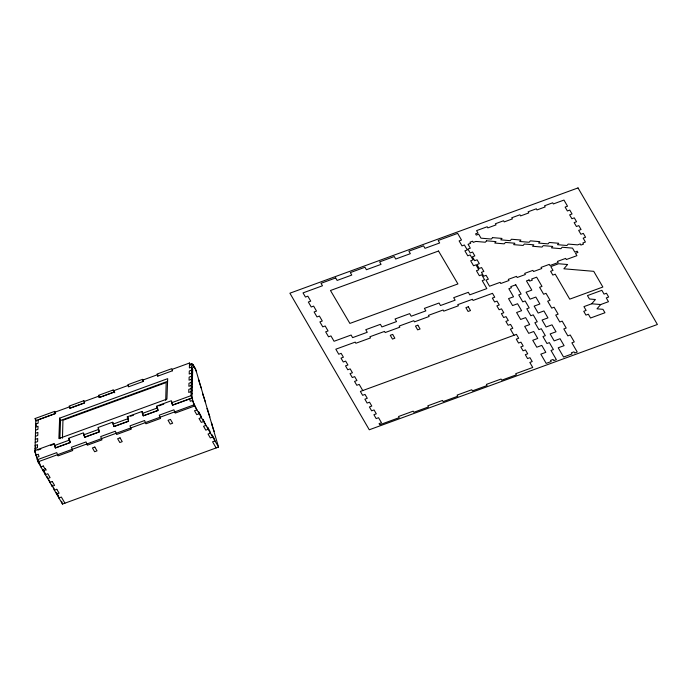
<?xml version="1.0" encoding="UTF-8"?>
<svg xmlns="http://www.w3.org/2000/svg" width="692" height="692" viewBox="0 0 692 692"><rect width="100%" height="100%" fill="white"/><g stroke="black" fill="none" stroke-linecap="round" stroke-linejoin="round"><path stroke-width="1.04" d="M35.794 420.71L34.989 451.158L35.603 452.698M69.088 438.693L69.961 442.543L55.317 447.888L54.443 444.048L50.551 445.475M62.47 438.174L62.946 420.269L166.184 382.546L165.717 400.452M98.376 427.993L99.259 431.834L84.614 437.188L83.732 433.348M128.288 418.833L127.674 417.293L128.548 421.134L113.903 426.48L113.03 422.639M128.522 385.306L113.869 390.651L113.825 392.252L99.181 397.606L99.224 396.006L84.58 401.36L84.536 402.96L69.892 408.315L69.935 406.706L55.282 412.06L55.248 413.66L38.198 419.888L38.112 423.193L35.707 424.066L36.321 425.606M157.88 408.894L157.845 410.425L143.192 415.78L142.318 411.939M143.547 381.18L142.491 379.363L127.838 384.717L128.478 386.845L143.123 381.491L143.166 379.951L157.811 374.597L157.767 376.145L172.412 370.791L172.455 369.243L189.504 363.015L190.421 365.324M157.845 410.425L156.963 406.585M189.504 363.015L189.374 367.919L191.779 367.037L192.696 369.355L191.935 397.969L172.49 405.071L171.607 401.23M191.935 397.969L191.018 395.66L191.866 363.681L189.461 364.563M59.642 418.141L58.881 438.572L166.928 399.094L167.689 378.654L59.642 418.141L60.559 420.451L59.875 438.737M591.721 303.779L595.405 299.506L589.437 298.996L587.456 295.588L601.858 290.32L604.064 294.117L606.469 293.235L608.666 297.032L606.27 297.906L608.476 301.703L600.691 304.549L591.721 303.779L583.927 306.625L586.133 310.423L583.737 311.296L585.942 315.094L588.338 314.211L590.544 318.009L604.955 312.741L602.966 309.333L596.997 308.822L600.691 304.549M54.573 411.411L55.204 413.539L35.759 420.649L35.128 418.513L54.573 411.411L55.654 413.271M113.159 390.003L98.515 395.357L99.146 397.485L113.791 392.13L113.159 390.003L114.777 392.788M35.629 427.137L38.025 426.255L37.948 429.317L35.543 430.199M60.559 420.451L167.594 381.335M35.465 433.261L37.87 432.388L37.783 435.45L35.387 436.332M35.301 439.394L37.705 438.512L37.627 441.582L35.223 442.456M45.421 474.634L44.997 473.207L45.361 474.651L47.817 473.752L50.075 477.636L47.618 478.535L40.845 466.884L37.991 461.849L34.6 450.691L54.045 443.589L55.369 448.027L70.013 442.672L68.698 438.235L83.343 432.881L84.666 437.318L99.311 431.964L97.987 427.535L112.632 422.181L113.955 426.618L128.6 421.264L127.276 416.826L141.929 411.481L142.587 412.614M37.913 450.094L40.828 449.022M130.598 416.221L133.53 415.148M158.918 405.875L163.796 404.085M54.4 445.579L69.044 440.224M83.697 434.879L98.342 429.524M112.986 424.17L127.631 418.816M142.275 413.47L156.928 408.116M171.573 402.761L191.018 395.66M35.923 455.128L38.319 454.255L39.011 456.556L36.607 457.429M191.961 396.931L192.653 399.241L191.987 398.099L172.542 405.209L171.218 400.772L156.574 406.126L157.897 410.555L143.244 415.909L141.929 411.481M39.764 463.977L37.299 459.739L56.744 452.629L58.041 455.898L72.686 450.544L71.388 447.274L86.033 441.928L87.33 445.198L101.984 439.844L100.686 436.574L115.33 431.22L116.628 434.49L131.272 429.135L129.975 425.865L144.619 420.52L145.917 423.789L160.561 418.435L159.264 415.165L173.917 409.811L175.214 413.081L194.66 405.979L192.679 400.4L190.274 401.282L189.591 398.981M37.991 461.849L193.994 404.837L218.534 447.049L62.47 504.079L54.391 490.178L53.812 488.033M43.311 465.993L40.845 466.884L40.274 464.739M43.163 470.75L42.74 469.332L43.103 470.768L45.56 469.868L43.25 466.01M49.236 480.283L49.876 482.419L52.332 481.52M49.876 482.419L52.134 486.303L54.59 485.403L52.272 481.537M54.391 490.178L56.848 489.287M58.266 495.818L58.898 497.946L61.363 497.046L64.927 503.188M513.974 335.291L510.411 329.15L512.807 328.276L510.549 324.392L508.153 325.275L505.895 321.391L508.3 320.508L506.042 316.625L503.638 317.507L501.38 313.623L503.785 312.749L501.527 308.866L499.122 309.739L496.865 305.855L499.269 304.982L497.012 301.098L494.616 301.98L492.358 298.096L494.754 297.214L492.496 293.33L473.051 300.44L472.394 299.299L457.741 304.653L458.407 305.795L443.762 311.14L443.096 310.007L428.452 315.362L429.109 316.495L414.465 321.849L413.807 320.707L399.163 326.062L399.82 327.204L385.176 332.549L384.51 331.416L369.865 336.77L370.531 337.904L355.878 343.258L355.221 342.116L335.828 349.2L338.751 354.226L341.147 353.344L343.405 357.228L341 358.11L343.258 361.985L345.663 361.112L347.92 364.995L345.516 365.869L347.773 369.753L350.178 368.879L352.427 372.763L350.031 373.637L352.289 377.521L354.685 376.638L356.942 380.522L354.546 381.404L356.804 385.28L359.2 384.406L362.764 390.539M191.866 363.681L194.167 367.642L193.526 365.506M196.251 371.241L194.244 366.734M199.054 380.635L198.396 379.501L201.225 387.909M203.387 395.175L202.73 394.033L205.559 402.441M207.721 409.716L207.064 408.574L209.892 416.982M212.055 424.257L211.397 423.115L214.226 431.523M194.019 403.843L196.917 409.854L194.513 410.737L196.77 414.62L199.175 413.738L198.535 411.61L200.792 415.494L201.433 417.622L199.028 418.504L201.285 422.38L203.682 421.506L203.05 419.378L205.939 425.39L203.543 426.263L205.801 430.147L208.197 429.274L207.565 427.137L209.823 431.021L210.454 433.149L208.05 434.031L210.307 437.915L212.712 437.033L212.072 434.905L214.33 438.789L214.97 440.916L212.565 441.799L216.129 447.932M127.276 416.826L127.942 417.968M35.128 418.513L36.529 420.926M45.326 468.536L46.226 470.093M34.6 450.691L36.356 455.5M56.787 489.305L59.105 493.162L56.64 494.062L56.277 492.626M37.351 459.713L39.781 463.899M56.519 492.687L57.869 495.022L56.459 492.713M47.679 478.509L49.936 482.393L49.296 480.265M54.443 490.161L51.762 484.858M192.61 372.417L191.693 370.108L189.297 370.981L189.21 374.043L191.615 373.17L192.532 375.479M192.445 378.541L191.528 376.232L189.132 377.114L189.054 380.176L191.45 379.303L192.367 381.612M192.29 384.674L191.373 382.365L188.968 383.238L188.89 386.309L191.286 385.427L192.203 387.736M192.125 390.807L191.208 388.497L188.804 389.371L188.726 392.433L191.13 391.56L192.047 393.869M113.869 390.651L114.483 392.191M35.75 447.067L35.145 445.527L37.541 444.645L37.463 447.707L35.058 448.589L35.673 450.129M218.534 447.049L195.62 369.104L192.809 364.277L193.449 366.405M191.987 398.099L193.994 404.837M172.412 370.791L171.78 368.663L157.136 374.009L157.767 376.145M142.491 379.363L143.123 381.491M69.624 440.259L70.151 442.032M61.623 501.259L62.47 504.079M58.327 495.792L58.958 497.929M51.71 484.876L52.134 486.303M47.039 476.381L47.618 478.535M37.273 458.571L37.731 460.102M486.528 240.807L485.3 242.235L475.845 241.43L473.25 242.373L472.593 241.24L469.989 242.183L470.655 243.325L468.06 244.276L470.318 248.151L467.913 249.033L470.171 252.917L472.575 252.035L474.833 255.919L472.428 256.793L474.686 260.676L477.082 259.803L479.34 263.687L476.944 264.56L479.201 268.444L481.597 267.57L483.855 271.446L481.45 272.328L483.708 276.212L486.113 275.329L488.37 279.213L485.966 280.087L489.529 286.228L500.126 282.353L500.783 283.495L508.975 280.502L508.317 279.36L516.509 276.368L517.166 277.509L525.358 274.516L524.7 273.375L532.883 270.382L533.549 271.523L541.741 268.531L541.075 267.389L549.266 264.396L549.932 265.538L558.124 262.545L557.458 261.403L565.649 258.41L566.307 259.552L576.903 255.677L575.528 253.315L577.924 252.433L577.214 251.205L574.81 252.078L572.509 248.125L562.163 247.243L560.935 248.67L551.481 247.866L552.709 246.438L543.255 245.634L542.026 247.061L532.572 246.257L533.8 244.83L524.346 244.025L523.117 245.452L513.663 244.648L514.891 243.221L505.437 242.416L504.208 243.843L494.754 243.039L495.982 241.612L486.528 240.807M492.566 237.624L491.329 239.051L480.983 238.169L478.682 234.216L476.278 235.09L475.568 233.861L477.964 232.988L476.589 230.618L487.185 226.751L487.843 227.884L496.034 224.891L495.368 223.758L503.56 220.765L504.226 221.898L512.417 218.906L511.751 217.772L519.943 214.78L520.609 215.913L528.792 212.92L528.134 211.787L536.326 208.794L536.983 209.927L545.175 206.934L544.518 205.801L552.709 202.808L553.366 203.941L563.963 200.075L567.527 206.207L565.122 207.081L567.379 210.965L569.784 210.091L572.042 213.975L569.637 214.849L571.895 218.733L574.291 217.85L576.548 221.734L574.152 222.616L576.41 226.5L578.806 225.618L581.064 229.502L578.668 230.375L580.917 234.259L583.321 233.386L585.579 237.269L583.174 238.143L585.432 242.027L582.837 242.978L583.503 244.112L580.908 245.063L580.242 243.921L577.647 244.873L568.193 244.068L566.964 245.496L557.51 244.683L558.738 243.264L549.284 242.46L548.055 243.878L538.601 243.074L539.829 241.655L530.375 240.851L529.146 242.269L519.692 241.465L520.92 240.037L511.466 239.233L510.238 240.66L500.783 239.856L502.011 238.429L492.566 237.624M567.57 264.517L563.876 268.79L593.736 271.333L602.862 287.033L569.732 299.143L555.226 274.179L552.822 275.061L550.616 271.264L553.02 270.39L550.815 266.593L558.6 263.747L567.57 264.517M578.019 187.921L289.896 293.2L369.277 429.775L657.4 324.487L578.019 187.921M335.681 277.95L321.036 283.305L322.472 285.779L303.027 292.889L305.449 297.05L307.845 296.176L310.734 301.141L308.338 302.023L311.227 306.988L313.623 306.115L316.512 311.08L314.107 311.954L316.997 316.927L319.401 316.045L322.29 321.019L319.886 321.892L322.775 326.866L325.179 325.984L328.06 330.958L325.664 331.831L328.553 336.805L330.949 335.923L334.063 341.268L351.103 335.04L352.617 337.635L367.262 332.29L365.757 329.695L380.401 324.34L381.906 326.935L396.551 321.581L395.046 318.986L409.69 313.632L411.204 316.227L425.848 310.881L424.395 308.373L439.039 303.027L440.493 305.527L455.137 300.172L453.684 297.672L468.328 292.318L469.79 294.827L486.831 288.59L482.22 280.649L484.616 279.776L481.727 274.802L479.331 275.684L476.442 270.71L478.838 269.837L475.958 264.863L473.553 265.745L470.664 260.772L473.068 259.898L470.179 254.933L467.775 255.806L464.886 250.841L467.29 249.959L464.401 244.994L462.005 245.868L459.116 240.903L461.512 240.02L457.654 233.377L438.209 240.487L439.645 242.97L425 248.316L423.556 245.842L408.911 251.187L410.356 253.67L395.703 259.024L394.267 256.542L379.623 261.896L381.058 264.37L366.414 269.724L364.969 267.25L350.325 272.596L351.77 275.079L337.125 280.433L335.681 277.95M438.52 251.023L330.473 290.502L349.884 323.423L457.931 283.936L438.52 251.023M83.862 400.703L69.217 406.057L69.857 408.185L84.502 402.839L83.862 400.703M515.765 284.81L510.774 286.635L511.431 287.768L508.836 288.72L513.533 296.799L508.542 298.624L512.573 305.57L517.573 303.745L521.604 310.682L516.613 312.507L520.644 319.453L525.643 317.628L529.674 324.574L524.683 326.399L528.714 333.336L533.714 331.511L537.745 338.457L532.754 340.282L536.784 347.22L541.784 345.394L545.815 352.34L540.824 354.166L546.178 363.387L551.178 361.561L550.512 360.42L553.107 359.477L553.773 360.61L556.368 359.658L551.005 350.446L553.41 349.564L549.37 342.627L546.974 343.5L542.935 336.563L545.339 335.681L541.3 328.743L538.904 329.617L534.864 322.671L537.269 321.797L533.229 314.851L530.833 315.734L526.794 308.788L529.198 307.914L525.159 300.968L522.763 301.85L518.723 294.904L521.128 294.022L515.765 284.81M529.051 279.957L526.456 280.9L531.811 290.121L526.067 292.223L530.098 299.16L535.85 297.067L539.881 304.004L534.138 306.106L538.168 313.052L543.921 310.95L547.952 317.887L542.07 320.041L546.1 326.987L551.991 324.833L556.022 331.779L550.14 333.925L554.171 340.871L560.062 338.717L564.092 345.663L558.21 347.808L563.565 357.029L572.05 353.932L571.384 352.79L573.979 351.847L574.645 352.981L577.24 352.038L571.877 342.817L574.282 341.935L570.243 334.997L567.847 335.871L563.807 328.934L566.212 328.051L562.181 321.114L559.776 321.988L555.737 315.05L558.141 314.168L554.11 307.222L551.706 308.104L547.666 301.158L550.071 300.285L546.04 293.339L543.635 294.221L539.604 287.275L542 286.401L536.646 277.181L531.646 279.006L532.312 280.148L529.709 281.09L529.051 279.957M392.658 334.418L390.262 335.291L392.468 339.089L394.864 338.206L392.658 334.418M417.873 325.205L415.468 326.079L417.674 329.876L420.079 328.994L417.873 325.205M468.294 306.781L465.889 307.655L468.095 311.452L470.499 310.57L468.294 306.781M94.821 447.058L92.417 447.932L94.622 451.729L97.027 450.855L94.821 447.058M120.027 437.846L117.631 438.719L119.837 442.517L122.233 441.643L120.027 437.846M170.457 419.421L168.052 420.295L170.258 424.092L172.654 423.219L170.457 419.421M516.431 334.392L360.368 391.421L362.625 395.305L365.021 394.423L367.279 398.307L364.883 399.18L367.132 403.064L369.537 402.19L371.794 406.074L369.39 406.948L371.647 410.832L374.052 409.958L376.31 413.833L373.905 414.716L376.163 418.599L378.559 417.717L381.482 422.743L379.078 423.616L379.744 424.758L399.189 417.648L398.531 416.506L413.176 411.16L413.833 412.294L428.478 406.948L427.82 405.806L442.465 400.452L443.131 401.594L457.775 396.239L457.109 395.106L471.762 389.752L472.42 390.885L487.064 385.539L486.407 384.397L501.051 379.043L501.717 380.185L516.362 374.83L515.696 373.697L532.745 367.469L529.83 362.444L532.226 361.57L529.968 357.686L527.572 358.56L525.314 354.676L527.719 353.802L525.462 349.918L523.057 350.801L520.799 346.917L523.204 346.035L520.946 342.159L518.542 343.033L516.293 339.149L518.689 338.276L516.431 334.392M44.781 472.498L42.982 469.392L44.729 472.524"/></g></svg>
